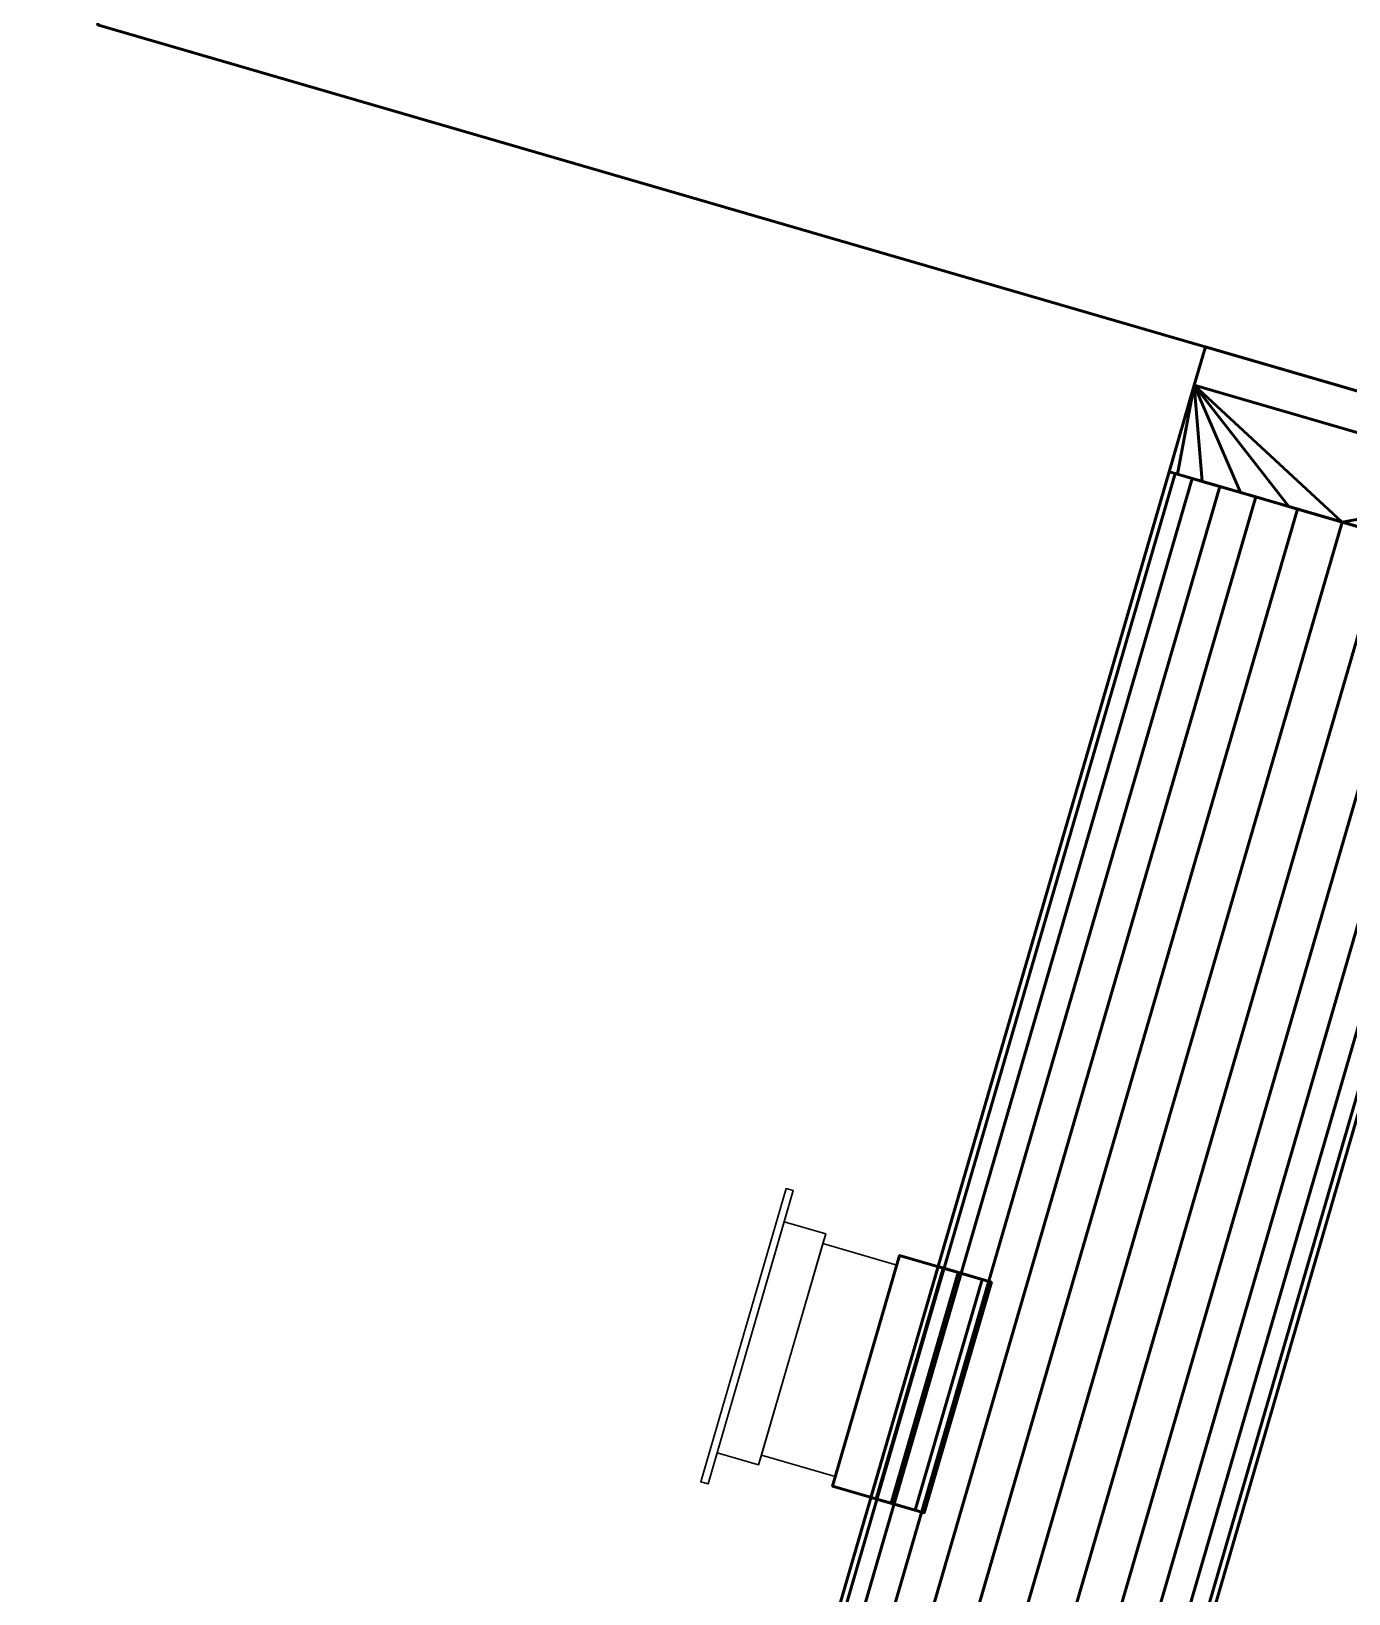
# Model space of a CAD drawing. Header units: inches. Extents: x -1654 to 1344, y -1538 to 36.
# Drawn here: x 21.13 to 54.02, y -802.17 to -763.16 of the extents above; entities that cross this region are included whole.
import ezdxf

# ---------------------------------------------------------------- set-up
doc = ezdxf.new("R2010")
doc.units = ezdxf.units.IN
doc.header["$MEASUREMENT"] = 0
doc.linetypes.add('Center', pattern=[1.25, 0.25, -0.1875, 0.625, -0.1875])
for name, color, linetype, lineweight in [('M-EQPT', 2, 'Continuous', 50), ('M-HVAC-CDFF', 3, 'Continuous', 30), ('M-HVAC-CDFF-SA', 3, 'Continuous', 30), ('M-HVAC-DUCT', 1, 'Center', 30), ('M-HVAC-DUCT-SA', 1, 'Continuous', 50)]:
    doc.layers.add(name, color=color, linetype=linetype, lineweight=lineweight)

# ---------------------------------------------------------------- blocks, each defined once
blk = doc.blocks.new('Heat Pump - Horizontal - Water Source - Heat Pump 2 Ton Horizontal-844838-_3D_')
at = {"layer": 'M-EQPT'}
mesh = blk.add_polyface(dxfattribs=at)
corners = [(-7.25, 12.199, 4.5), (-7.25, 12.199, -4.5), (-16.25, 12.199, -4.5), (-16.25, 12.199, 4.5)]
mesh.append_faces([[corners[k] for k in face] for face in [(3, 0, 1, 2)]])
mesh = blk.add_polyface(dxfattribs=at)
corners = [(-16.25, 12.199, -4.5), (-7.25, 12.199, -4.5), (-7.25, 11.199, -4.5), (-16.25, 11.199, -4.5)]
mesh.append_faces([[corners[k] for k in face] for face in [(0, 1, 2, 3)]])
mesh = blk.add_polyface(dxfattribs=at)
corners = [(-7.25, 12.199, 4.5), (-16.25, 12.199, 4.5), (-16.25, 11.199, 4.5), (-7.25, 11.199, 4.5)]
mesh.append_faces([[corners[k] for k in face] for face in [(0, 1, 2, 3)]])
mesh = blk.add_polyface(dxfattribs=at)
corners = [(-7.25, 12.199, -4.5), (-7.25, 12.199, 4.5), (-7.25, 11.199, 4.5), (-7.25, 11.199, -4.5)]
mesh.append_faces([[corners[k] for k in face] for face in [(0, 1, 2, 3)]])
mesh = blk.add_polyface(dxfattribs=at)
corners = [(21.551, -11.199, 8.65), (21.551, 11.199, 8.65), (-21.551, 11.199, 8.65), (-21.551, -11.199, 8.65)]
mesh.append_faces([[corners[k] for k in face] for face in [(2, 3, 0, 1)]])
mesh = blk.add_polyface(dxfattribs=at)
corners = [(21.551, -11.199, -8.65), (-21.551, -11.199, -8.65), (-21.551, 11.199, -8.65), (21.551, 11.199, -8.65)]
mesh.append_faces([[corners[k] for k in face] for face in [(2, 3, 0, 1)]])
mesh = blk.add_polyface(dxfattribs=at)
corners = [(-21.551, 11.199, 8.65), (21.551, 11.199, 8.65), (21.551, 11.199, -8.65), (-21.551, 11.199, -8.65)]
mesh.append_faces([[corners[k] for k in face] for face in [(0, 1, 2, 3)]])
mesh = blk.add_polyface(dxfattribs=at)
corners = [(-7.25, 11.199, 4.5), (-16.25, 11.199, 4.5), (-16.25, 11.199, -4.5), (-7.25, 11.199, -4.5)]
mesh.append_faces([[corners[k] for k in face] for face in [(2, 3, 0, 1)]])
blk = doc.blocks.new('Rectangular to Round Transition - Angle - 60 Degree-915240-_3D_')
at = {"layer": 'M-HVAC-DUCT', "color": 8, "linetype": 'Continuous', "lineweight": 50}
mesh = blk.add_polyface(dxfattribs=at)
corners = [(0, -4.5, 4.5), (0, 4.5, 4.5), (0, 4.5, -4.5), (0, -4.5, -4.5)]
mesh.append_faces([[corners[k] for k in face] for face in [(0, 1, 2, 3)]], dxfattribs={"color": 8})
mesh = blk.add_polyface(dxfattribs=at)
corners = [(0, -4.5, -4.5), (0, 4.5, -4.5), (2.25, 0, -4.5)]
mesh.append_faces([[corners[k] for k in face] for face in [(0, 1, 2)]], dxfattribs={"color": 8})
mesh = blk.add_polyface(dxfattribs=at)
corners = [(2.25, 4.5), (2.25, 4.28, -1.391), (2.25, 3.641, -2.645), (2.25, 2.645, -3.641), (2.25, 1.391, -4.28), (2.25, 0, -4.5), (0, 4.5, -4.5), (0, 4.5, -4.5), (0, 4.5, -4.5), (0, 4.5, -4.5), (0, 4.5, -4.5), (0, 4.5, -4.5), (0, 4.5, -4.5), (0, 4.5, -4.5), (0, 4.5, -4.5), (0, 4.5, -4.5)]
mesh.append_faces([[corners[k] for k in face] for face in [(5, 7, 4), (9, 3, 4), (10, 2, 3), (2, 12, 1), (14, 0, 1)]], dxfattribs={"color": 8})
mesh = blk.add_polyface(dxfattribs=at)
corners = [(0, 4.5, -4.5), (0, 4.5, 4.5), (2.25, 4.5)]
mesh.append_faces([[corners[k] for k in face] for face in [(0, 1, 2)]], dxfattribs={"color": 8})
mesh = blk.add_polyface(dxfattribs=at)
corners = [(2.25, 0, 4.5), (2.25, 1.391, 4.28), (2.25, 2.645, 3.641), (2.25, 3.641, 2.645), (2.25, 4.28, 1.391), (2.25, 4.5), (0, 4.5, 4.5), (0, 4.5, 4.5), (0, 4.5, 4.5), (0, 4.5, 4.5), (0, 4.5, 4.5), (0, 4.5, 4.5), (0, 4.5, 4.5), (0, 4.5, 4.5), (0, 4.5, 4.5), (0, 4.5, 4.5)]
mesh.append_faces([[corners[k] for k in face] for face in [(5, 7, 4), (9, 3, 4), (10, 2, 3), (2, 12, 1), (14, 0, 1)]], dxfattribs={"color": 8})
mesh = blk.add_polyface(dxfattribs=at)
corners = [(0, 4.5, 4.5), (0, -4.5, 4.5), (2.25, 0, 4.5)]
mesh.append_faces([[corners[k] for k in face] for face in [(0, 1, 2)]], dxfattribs={"color": 8})
mesh = blk.add_polyface(dxfattribs=at)
corners = [(2.25, 0, 4.5), (2.25, -1.391, 4.28), (2.25, -2.645, 3.641), (2.25, -3.641, 2.645), (2.25, -4.28, 1.391), (2.25, -4.5), (2.25, -4.28, -1.391), (2.25, -3.641, -2.645), (2.25, -2.645, -3.641), (2.25, -1.391, -4.28), (2.25, 0, -4.5), (2.25, 1.391, -4.28), (2.25, 2.645, -3.641), (2.25, 3.641, -2.645), (2.25, 4.28, -1.391), (2.25, 4.5), (2.25, 4.28, 1.391), (2.25, 3.641, 2.645), (2.25, 2.645, 3.641), (2.25, 1.391, 4.28)]
mesh.append_faces([[corners[k] for k in face] for face in [(9, 1, 8)]], dxfattribs={"vtx0": -1, "vtx1": -1, "color": 8})
mesh.append_faces([[corners[k] for k in face] for face in [(13, 16, 17, 12), (19, 11, 12)]], dxfattribs={"vtx0": -1, "vtx2": -1, "color": 8})
mesh.append_faces([[corners[k] for k in face] for face in [(8, 1, 2, 3), (12, 17, 18, 19)]], dxfattribs={"vtx0": -1, "vtx3": -1, "color": 8})
mesh.append_faces([[corners[k] for k in face] for face in [(0, 1, 9, 10), (3, 4, 7, 8), (19, 0, 10, 11)]], dxfattribs={"vtx1": -1, "vtx3": -1, "color": 8})
mesh.append_faces([[corners[k] for k in face] for face in [(14, 15, 16, 13)]], dxfattribs={"vtx2": -1, "color": 8})
mesh.append_faces([[corners[k] for k in face] for face in [(4, 5, 6, 7)]], dxfattribs={"vtx3": -1, "color": 8})
mesh = blk.add_polyface(dxfattribs=at)
corners = [(2.25, -4.5), (2.25, -4.28, 1.391), (2.25, -3.641, 2.645), (2.25, -2.645, 3.641), (2.25, -1.391, 4.28), (2.25, 0, 4.5), (0, -4.5, 4.5), (0, -4.5, 4.5), (0, -4.5, 4.5), (0, -4.5, 4.5), (0, -4.5, 4.5), (0, -4.5, 4.5), (0, -4.5, 4.5), (0, -4.5, 4.5), (0, -4.5, 4.5), (0, -4.5, 4.5)]
mesh.append_faces([[corners[k] for k in face] for face in [(5, 7, 4), (9, 3, 4), (10, 2, 3), (2, 12, 1), (14, 0, 1)]], dxfattribs={"color": 8})
mesh = blk.add_polyface(dxfattribs=at)
corners = [(2.25, 0, -4.5), (2.25, -1.391, -4.28), (2.25, -2.645, -3.641), (2.25, -3.641, -2.645), (2.25, -4.28, -1.391), (2.25, -4.5), (0, -4.5, -4.5), (0, -4.5, -4.5), (0, -4.5, -4.5), (0, -4.5, -4.5), (0, -4.5, -4.5), (0, -4.5, -4.5), (0, -4.5, -4.5), (0, -4.5, -4.5), (0, -4.5, -4.5), (0, -4.5, -4.5)]
mesh.append_faces([[corners[k] for k in face] for face in [(5, 7, 4), (9, 3, 4), (10, 2, 3), (2, 12, 1), (14, 0, 1)]], dxfattribs={"color": 8})
mesh = blk.add_polyface(dxfattribs=at)
corners = [(0, -4.5, 4.5), (0, -4.5, -4.5), (2.25, -4.5)]
mesh.append_faces([[corners[k] for k in face] for face in [(0, 1, 2)]], dxfattribs={"color": 8})
blk = doc.blocks.new('Supply Diffuser - Sidewall - 6 x 6-950900-_3D_')
at = {"layer": 'M-HVAC-CDFF'}
mesh = blk.add_polyface(dxfattribs=at)
corners = [(-2.75, 3, 2.75), (2.75, 3, 2.75), (2.75, 3, -2.75), (-2.75, 3, -2.75)]
mesh.append_faces([[corners[k] for k in face] for face in [(1, 2, 3, 0)]])
mesh = blk.add_polyface(dxfattribs=at)
corners = [(-2.75, 3, 2.75), (-2.75, 3, -2.75), (-2.75, 1.078125, -2.75), (-2.75, 1.078125, 2.75)]
mesh.append_faces([[corners[k] for k in face] for face in [(2, 3, 0, 1)]])
mesh = blk.add_polyface(dxfattribs=at)
corners = [(-2.75, 3, -2.75), (2.75, 3, -2.75), (2.75, 1.078125, -2.75), (-2.75, 1.078125, -2.75)]
mesh.append_faces([[corners[k] for k in face] for face in [(1, 2, 3, 0)]])
mesh = blk.add_polyface(dxfattribs=at)
corners = [(2.75, 3, 2.75), (-2.75, 3, 2.75), (-2.75, 1.078125, 2.75), (2.75, 1.078125, 2.75)]
mesh.append_faces([[corners[k] for k in face] for face in [(1, 2, 3, 0)]])
mesh = blk.add_polyface(dxfattribs=at)
corners = [(2.75, 3, -2.75), (2.75, 3, 2.75), (2.75, 1.078125, 2.75), (2.75, 1.078125, -2.75)]
mesh.append_faces([[corners[k] for k in face] for face in [(2, 3, 0, 1)]])
mesh = blk.add_polyface(dxfattribs=at)
corners = [(-3, 1.078125, 3), (3, 1.078125, 3), (3, 1.078125, -3), (-3, 1.078125, -3), (-2.75, 1.078125, 2.75), (-2.75, 1.078125, -2.75), (2.75, 1.078125, -2.75), (2.75, 1.078125, 2.75)]
mesh.append_faces([[corners[k] for k in face] for face in [(3, 5, 6, 2), (2, 6, 7, 1)]], dxfattribs={"vtx0": -1, "vtx2": -1})
mesh.append_faces([[corners[k] for k in face] for face in [(4, 5, 3, 0), (7, 4, 0, 1)]], dxfattribs={"vtx1": -1, "vtx3": -1})
mesh = blk.add_polyface(dxfattribs=at)
corners = [(-3, 1.078125, 3), (-3, 1.078125, -3), (-3, 0, -3), (-3, 0, 3)]
mesh.append_faces([[corners[k] for k in face] for face in [(2, 3, 0, 1)]])
mesh = blk.add_polyface(dxfattribs=at)
corners = [(-3, 1.078125, -3), (3, 1.078125, -3), (3, 0, -3), (-3, 0, -3)]
mesh.append_faces([[corners[k] for k in face] for face in [(2, 3, 0, 1)]])
mesh = blk.add_polyface(dxfattribs=at)
corners = [(3, 1.078125, 3), (-3, 1.078125, 3), (-3, 0, 3), (3, 0, 3)]
mesh.append_faces([[corners[k] for k in face] for face in [(2, 3, 0, 1)]])
mesh = blk.add_polyface(dxfattribs=at)
corners = [(3, 1.078125, -3), (3, 1.078125, 3), (3, 0, 3), (3, 0, -3)]
mesh.append_faces([[corners[k] for k in face] for face in [(2, 3, 0, 1)]])
mesh = blk.add_polyface(dxfattribs=at)
corners = [(3.8125, 0, 3.8125), (3.8125, 0, -3.8125), (-3.8125, 0, -3.8125), (-3.8125, 0, 3.8125), (-3, 0, 3), (-3, 0, -3), (3, 0, -3), (3, 0, 3)]
mesh.append_faces([[corners[k] for k in face] for face in [(3, 4, 5, 2), (2, 5, 6, 1)]], dxfattribs={"vtx0": -1, "vtx2": -1})
mesh.append_faces([[corners[k] for k in face] for face in [(7, 4, 3, 0), (6, 7, 0, 1)]], dxfattribs={"vtx1": -1, "vtx3": -1})
mesh = blk.add_polyface(dxfattribs=at)
corners = [(-3.8125, -0.1875, 3.8125), (3.8125, -0.1875, 3.8125), (3.8125, 0, 3.8125), (-3.8125, 0, 3.8125)]
mesh.append_faces([[corners[k] for k in face] for face in [(0, 1, 2, 3)]])
mesh = blk.add_polyface(dxfattribs=at)
corners = [(-3.8125, -0.1875, -3.8125), (-3.8125, -0.1875, 3.8125), (-3.8125, 0, 3.8125), (-3.8125, 0, -3.8125)]
mesh.append_faces([[corners[k] for k in face] for face in [(0, 1, 2, 3)]])
mesh = blk.add_polyface(dxfattribs=at)
corners = [(3.8125, -0.1875, -3.8125), (-3.8125, -0.1875, -3.8125), (-3.8125, 0, -3.8125), (3.8125, 0, -3.8125)]
mesh.append_faces([[corners[k] for k in face] for face in [(0, 1, 2, 3)]])
mesh = blk.add_polyface(dxfattribs=at)
corners = [(3.8125, -0.1875, 3.8125), (-3.8125, -0.1875, 3.8125), (-3.8125, -0.1875, -3.8125), (3.8125, -0.1875, -3.8125)]
mesh.append_faces([[corners[k] for k in face] for face in [(2, 3, 0, 1)]])
mesh = blk.add_polyface(dxfattribs=at)
corners = [(3.8125, -0.1875, 3.8125), (3.8125, -0.1875, -3.8125), (3.8125, 0, -3.8125), (3.8125, 0, 3.8125)]
mesh.append_faces([[corners[k] for k in face] for face in [(0, 1, 2, 3)]])
blk = doc.blocks.new('Rectangular Takeoff - Standard-915421-_3D_')
at = {"layer": 'M-HVAC-DUCT', "color": 8, "linetype": 'Continuous', "lineweight": 50}
mesh = blk.add_polyface(dxfattribs=at)
corners = [(-1.386, -3, 3), (-1.386, 3, 3), (-1.386, 3, -3), (-1.386, -3, -3)]
mesh.append_faces([[corners[k] for k in face] for face in [(2, 3, 0, 1)]], dxfattribs={"color": 8})
mesh = blk.add_polyface(dxfattribs=at)
corners = [(-1.386, 3, -3), (1, 3, -3), (1, -3, -3), (-1.386, -3, -3)]
mesh.append_faces([[corners[k] for k in face] for face in [(3, 0, 1, 2)]], dxfattribs={"color": 8})
mesh = blk.add_polyface(dxfattribs=at)
corners = [(-1.386, 3, 3), (1, 3, 3), (1, 3, -3), (-1.386, 3, -3)]
mesh.append_faces([[corners[k] for k in face] for face in [(2, 3, 0, 1)]], dxfattribs={"color": 8})
mesh = blk.add_polyface(dxfattribs=at)
corners = [(1, -3, 3), (1, 3, 3), (-1.386, 3, 3), (-1.386, -3, 3)]
mesh.append_faces([[corners[k] for k in face] for face in [(1, 2, 3, 0)]], dxfattribs={"color": 8})
mesh = blk.add_polyface(dxfattribs=at)
corners = [(1, -3, 3), (1, -3, -3), (1, 3, -3), (1, 3, 3)]
mesh.append_faces([[corners[k] for k in face] for face in [(3, 0, 1, 2)]], dxfattribs={"color": 8})
mesh = blk.add_polyface(dxfattribs=at)
corners = [(-1.386, -3, -3), (1, -3, -3), (1, -3, 3), (-1.386, -3, 3)]
mesh.append_faces([[corners[k] for k in face] for face in [(3, 0, 1, 2)]], dxfattribs={"color": 8})

msp = doc.modelspace()

# ---------------------------------------------------------------- linework, layer by layer
at = {"layer": 'M-HVAC-DUCT', "color": 5}
msp.add_line((53.852, -775.418, 1332), (25.448, -873.123, 1332), dxfattribs=at)
msp.add_line((53.852, -775.418, 1332), (25.448, -873.123, 1332), dxfattribs=at)

# ---------------------------------------------------------------- block references
at = {"layer": 'M-EQPT', "rotation": 163.7901312840834}
msp.add_blockref('Heat Pump - Horizontal - Water Source - Heat Pump 2 Ton Horizontal-844838-_3D_', (46.603, -758.263, 1332.002), dxfattribs=at)
at = {"layer": 'M-HVAC-CDFF-SA', "rotation": 253.7901312840834}
msp.add_blockref('Supply Diffuser - Sidewall - 6 x 6-950900-_3D_', (39.085, -795.767, 1332), dxfattribs=at)
at = {"layer": 'M-HVAC-DUCT-SA', "color": 8, "rotation": 253.7901312840834}
msp.add_blockref('Rectangular to Round Transition - Angle - 60 Degree-915240-_3D_', (54.481, -773.257, 1332), dxfattribs=at)
at = {"layer": 'M-HVAC-DUCT-SA', "color": 8, "extrusion": (0, 0, -1), "rotation": 16.20986871591659}
msp.add_blockref('Rectangular Takeoff - Standard-915421-_3D_', (-42.926, -796.884, -1332), dxfattribs=at)

# ---------------------------------------------------------------- meshes
at = {"layer": 'M-HVAC-DUCT-SA', "color": 8}
mesh = msp.add_polyface(dxfattribs=at)
corners = [(53.852, -775.418, 1336.5), (52.734, -775.093, 1336.347), (51.692, -774.79, 1335.897), (50.797, -774.53, 1335.182), (50.11, -774.33, 1334.25), (49.679, -774.204, 1333.165), (49.531, -774.162, 1332), (21.127, -871.867, 1332), (21.274, -871.909, 1333.165), (21.706, -872.035, 1334.25), (22.393, -872.235, 1335.182), (23.288, -872.495, 1335.897), (24.33, -872.798, 1336.347), (25.448, -873.123, 1336.5)]
mesh.append_faces([[corners[k] for k in face] for face in [(8, 9, 4, 5), (3, 4, 9, 10), (11, 12, 1, 2), (2, 3, 10, 11)]], dxfattribs={"vtx1": -1, "vtx3": -1, "color": 8})
mesh.append_faces([[corners[k] for k in face] for face in [(6, 7, 8, 5)]], dxfattribs={"vtx2": -1, "color": 8})
mesh.append_faces([[corners[k] for k in face] for face in [(12, 13, 0, 1)]], dxfattribs={"vtx3": -1, "color": 8})
mesh = msp.add_polyface(dxfattribs=at)
corners = [(49.531, -774.162, 1332), (49.679, -774.204, 1330.835), (50.11, -774.33, 1329.75), (50.797, -774.53, 1328.818), (51.692, -774.79, 1328.103), (52.734, -775.093, 1327.653), (53.852, -775.418, 1327.5), (25.448, -873.123, 1327.5), (24.33, -872.798, 1327.653), (23.288, -872.495, 1328.103), (22.393, -872.235, 1328.818), (21.706, -872.035, 1329.75), (21.274, -871.909, 1330.835), (21.127, -871.867, 1332)]
mesh.append_faces([[corners[k] for k in face] for face in [(7, 8, 5, 6)]], dxfattribs={"vtx1": -1, "color": 8})
mesh.append_faces([[corners[k] for k in face] for face in [(8, 9, 4, 5), (3, 4, 9, 10), (11, 12, 1, 2), (2, 3, 10, 11)]], dxfattribs={"vtx1": -1, "vtx3": -1, "color": 8})
mesh.append_faces([[corners[k] for k in face] for face in [(12, 13, 0, 1)]], dxfattribs={"vtx3": -1, "color": 8})
mesh = msp.add_polyface(dxfattribs=at)
corners = [(49.531, -774.162, 1332), (49.679, -774.204, 1333.165), (50.11, -774.33, 1334.25), (50.797, -774.53, 1335.182), (51.692, -774.79, 1335.897), (52.734, -775.093, 1336.347), (53.852, -775.418, 1336.5), (54.971, -775.743, 1336.347), (56.013, -776.046, 1335.897), (56.908, -776.306, 1335.182), (57.595, -776.506, 1334.25), (58.026, -776.631, 1333.165), (58.174, -776.674, 1332), (58.026, -776.631, 1330.835), (57.595, -776.506, 1329.75), (56.908, -776.306, 1328.818), (56.013, -776.046, 1328.103), (54.971, -775.743, 1327.653), (53.852, -775.418, 1327.5), (52.734, -775.093, 1327.653), (51.692, -774.79, 1328.103), (50.797, -774.53, 1328.818), (50.11, -774.33, 1329.75), (49.679, -774.204, 1330.835)]
mesh.append_faces([[corners[k] for k in face] for face in [(16, 13, 14, 15)]], dxfattribs={"vtx0": -1, "color": 8})
mesh.append_faces([[corners[k] for k in face] for face in [(1, 4, 23, 0)]], dxfattribs={"vtx0": -1, "vtx1": -1, "color": 8})
mesh.append_faces([[corners[k] for k in face] for face in [(23, 4, 20)]], dxfattribs={"vtx0": -1, "vtx1": -1, "vtx2": -1, "color": 8})
mesh.append_faces([[corners[k] for k in face] for face in [(7, 10, 13, 16)]], dxfattribs={"vtx0": -1, "vtx1": -1, "vtx2": -1, "vtx3": -1, "color": 8})
mesh.append_faces([[corners[k] for k in face] for face in [(16, 19, 20, 4)]], dxfattribs={"vtx0": -1, "vtx2": -1, "vtx3": -1, "color": 8})
mesh.append_faces([[corners[k] for k in face] for face in [(22, 23, 20, 21)]], dxfattribs={"vtx1": -1, "color": 8})
mesh.append_faces([[corners[k] for k in face] for face in [(4, 5, 7, 16)]], dxfattribs={"vtx1": -1, "vtx2": -1, "vtx3": -1, "color": 8})
mesh.append_faces([[corners[k] for k in face] for face in [(2, 3, 4, 1), (5, 6, 7), (17, 18, 19, 16)]], dxfattribs={"vtx2": -1, "color": 8})
mesh.append_faces([[corners[k] for k in face] for face in [(7, 8, 9, 10), (10, 11, 12, 13)]], dxfattribs={"vtx3": -1, "color": 8})
mesh = msp.add_polyface(dxfattribs=at)
corners = [(58.174, -776.674, 1332), (58.026, -776.631, 1333.165), (57.595, -776.506, 1334.25), (56.908, -776.306, 1335.182), (56.013, -776.046, 1335.897), (54.971, -775.743, 1336.347), (53.852, -775.418, 1336.5), (25.448, -873.123, 1336.5), (26.567, -873.448, 1336.347), (27.609, -873.751, 1335.897), (28.504, -874.011, 1335.182), (29.19, -874.211, 1334.25), (29.622, -874.336, 1333.165), (29.769, -874.379, 1332)]
mesh.append_faces([[corners[k] for k in face] for face in [(7, 8, 5, 6)]], dxfattribs={"vtx1": -1, "color": 8})
mesh.append_faces([[corners[k] for k in face] for face in [(8, 9, 4, 5), (3, 4, 9, 10), (11, 12, 1, 2), (2, 3, 10, 11)]], dxfattribs={"vtx1": -1, "vtx3": -1, "color": 8})
mesh.append_faces([[corners[k] for k in face] for face in [(12, 13, 0, 1)]], dxfattribs={"vtx3": -1, "color": 8})
mesh = msp.add_polyface(dxfattribs=at)
corners = [(53.852, -775.418, 1327.5), (54.971, -775.743, 1327.653), (56.013, -776.046, 1328.103), (56.908, -776.306, 1328.818), (57.595, -776.506, 1329.75), (58.026, -776.631, 1330.835), (58.174, -776.674, 1332), (29.769, -874.379, 1332), (29.622, -874.336, 1330.835), (29.19, -874.211, 1329.75), (28.504, -874.011, 1328.818), (27.609, -873.751, 1328.103), (26.567, -873.448, 1327.653), (25.448, -873.123, 1327.5)]
mesh.append_faces([[corners[k] for k in face] for face in [(7, 8, 5, 6)]], dxfattribs={"vtx1": -1, "color": 8})
mesh.append_faces([[corners[k] for k in face] for face in [(8, 9, 4, 5), (3, 4, 9, 10), (11, 12, 1, 2), (2, 3, 10, 11)]], dxfattribs={"vtx1": -1, "vtx3": -1, "color": 8})
mesh.append_faces([[corners[k] for k in face] for face in [(12, 13, 0, 1)]], dxfattribs={"vtx3": -1, "color": 8})
mesh = msp.add_polyface(dxfattribs=at)
corners = [(43.763, -794.003, 1332), (42.088, -799.764, 1332), (42.215, -799.801, 1333.084), (42.59, -799.91, 1334.104), (43.189, -800.084, 1335), (44.864, -794.323, 1335), (44.265, -794.149, 1334.104), (43.89, -794.04, 1333.084)]
mesh.append_faces([[corners[k] for k in face] for face in [(6, 7, 2, 3)]], dxfattribs={"vtx1": -1, "vtx3": -1, "color": 8})
mesh.append_faces([[corners[k] for k in face] for face in [(0, 1, 2, 7)]], dxfattribs={"vtx2": -1, "color": 8})
mesh.append_faces([[corners[k] for k in face] for face in [(3, 4, 5, 6)]], dxfattribs={"vtx3": -1, "color": 8})
mesh = msp.add_polyface(dxfattribs=at)
corners = [(42.088, -799.764, 1332), (43.763, -794.003, 1332), (43.89, -794.04, 1330.916), (44.265, -794.149, 1329.896), (44.864, -794.323, 1329), (43.189, -800.084, 1329), (42.59, -799.91, 1329.896), (42.215, -799.801, 1330.916)]
mesh.append_faces([[corners[k] for k in face] for face in [(5, 6, 3, 4)]], dxfattribs={"vtx1": -1, "color": 8})
mesh.append_faces([[corners[k] for k in face] for face in [(2, 3, 6, 7)]], dxfattribs={"vtx1": -1, "vtx3": -1, "color": 8})
mesh.append_faces([[corners[k] for k in face] for face in [(7, 0, 1, 2)]], dxfattribs={"vtx3": -1, "color": 8})
mesh = msp.add_polyface(dxfattribs=at)
corners = [(45.094, -794.39, 1335), (45.094, -794.39, 1329), (44.864, -794.323, 1329), (44.265, -794.149, 1329.896), (43.89, -794.04, 1330.916), (43.763, -794.003, 1332), (43.89, -794.04, 1333.084), (44.265, -794.149, 1334.104), (44.864, -794.323, 1335)]
mesh.append_faces([[corners[k] for k in face] for face in [(4, 5, 1)]], dxfattribs={"vtx1": -1, "vtx2": -1, "color": 8})
mesh.append_faces([[corners[k] for k in face] for face in [(0, 1, 5, 6)]], dxfattribs={"vtx1": -1, "vtx3": -1, "color": 8})
mesh.append_faces([[corners[k] for k in face] for face in [(7, 8, 0, 6)]], dxfattribs={"vtx2": -1, "color": 8})
mesh.append_faces([[corners[k] for k in face] for face in [(1, 2, 3, 4)]], dxfattribs={"vtx3": -1, "color": 8})
mesh = msp.add_polyface(dxfattribs=at)
corners = [(43.419, -800.151, 1335), (45.094, -794.39, 1335), (44.864, -794.323, 1335), (43.189, -800.084, 1335)]
mesh.append_faces([[corners[k] for k in face] for face in [(0, 1, 2, 3)]], dxfattribs={"color": 8})
mesh = msp.add_polyface(dxfattribs=at)
corners = [(45.094, -794.39, 1329), (43.419, -800.151, 1329), (43.189, -800.084, 1329), (44.864, -794.323, 1329)]
mesh.append_faces([[corners[k] for k in face] for face in [(3, 0, 1, 2)]], dxfattribs={"color": 8})
mesh = msp.add_polyface(dxfattribs=at)
corners = [(43.419, -800.151, 1329), (45.094, -794.39, 1329), (45.094, -794.39, 1335), (43.419, -800.151, 1335)]
mesh.append_faces([[corners[k] for k in face] for face in [(2, 3, 0, 1)]], dxfattribs={"color": 8})
mesh = msp.add_polyface(dxfattribs=at)
corners = [(43.419, -800.151, 1329), (43.419, -800.151, 1335), (43.189, -800.084, 1335), (42.59, -799.91, 1334.104), (42.215, -799.801, 1333.084), (42.088, -799.764, 1332), (42.215, -799.801, 1330.916), (42.59, -799.91, 1329.896), (43.189, -800.084, 1329)]
mesh.append_faces([[corners[k] for k in face] for face in [(4, 5, 1)]], dxfattribs={"vtx1": -1, "vtx2": -1, "color": 8})
mesh.append_faces([[corners[k] for k in face] for face in [(0, 1, 5, 6)]], dxfattribs={"vtx1": -1, "vtx3": -1, "color": 8})
mesh.append_faces([[corners[k] for k in face] for face in [(7, 8, 0, 6)]], dxfattribs={"vtx2": -1, "color": 8})
mesh.append_faces([[corners[k] for k in face] for face in [(1, 2, 3, 4)]], dxfattribs={"vtx3": -1, "color": 8})

doc.saveas('drawing.dxf')
